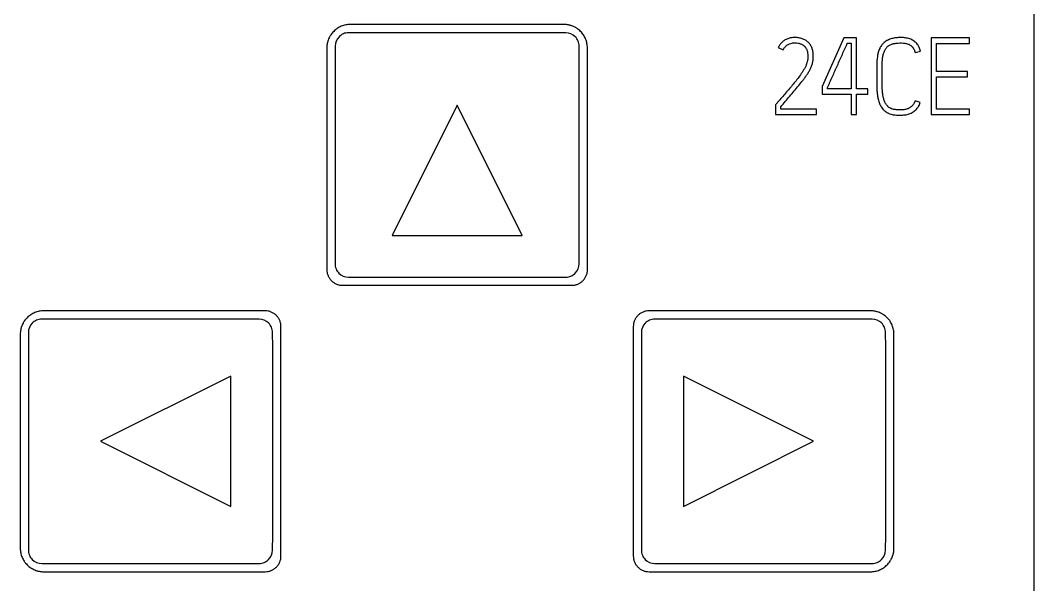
# Model space of a CAD drawing. Extents: x 0 to 420, y 0 to 297.
# Drawn here: x 136.56 to 163.01, y 185.81 to 200.54 of the extents above; entities that cross this region are included whole.
import ezdxf

# ---------------------------------------------------------------- set-up
doc = ezdxf.new("R2010")
doc.units = 0
doc.header["$LTSCALE"] = 23.1
doc.layers.add('10000_FRONT', color=7, linetype='CONTINUOUS')
doc.layers.add('10500_FRONT_LABELING', color=7, linetype='CONTINUOUS')

msp = doc.modelspace()

# ---------------------------------------------------------------- linework, layer by layer
at = {"layer": '10000_FRONT', "color": 7, "linetype": 'CONTINUOUS'}
for p, q in [((163.015, 235.376), (163.015, 145.376)), ((150.755, 200.426), (145.175, 200.426)), ((150.8, 200.212), (145.129, 200.212)), ((147.965, 198.326), (146.265, 194.926)), ((149.665, 194.926), (147.965, 198.326)), ((146.265, 194.926), (149.665, 194.926)), ((145.126, 193.838), (145.515, 193.836)), ((145.515, 193.836), (150.415, 193.836)), ((150.415, 193.836), (150.803, 193.838)), ((144.975, 193.624), (150.955, 193.624)), ((142.955, 192.959), (137.175, 192.959)), ((158.755, 192.959), (152.975, 192.959)), ((142.798, 192.743), (137.123, 192.743)), ((158.798, 192.743), (153.123, 192.743)), ((143.15, 192.008), (143.148, 192.395)), ((159.15, 192.008), (159.148, 192.395)), ((142.06, 191.256), (138.66, 189.556)), ((142.06, 187.856), (142.06, 191.256)), ((153.87, 191.256), (153.87, 187.856)), ((157.27, 189.556), (153.87, 191.256)), ((138.66, 189.556), (142.06, 187.856)), ((153.87, 187.856), (157.27, 189.556)), ((143.148, 186.717), (143.15, 187.103)), ((159.148, 186.717), (159.15, 187.103)), ((137.123, 186.369), (142.798, 186.369)), ((153.123, 186.369), (158.798, 186.369)), ((137.175, 186.154), (142.955, 186.154)), ((152.975, 186.154), (158.755, 186.154))]:
    msp.add_line(p, q, dxfattribs=at)
for points, knots in [([(145.175, 200.426), (145.134, 200.426), (145.095, 200.423), (145.036, 200.411), (145.017, 200.406), (144.978, 200.394), (144.959, 200.388), (144.904, 200.365), (144.869, 200.346), (144.827, 200.318), (144.819, 200.313), (144.803, 200.301), (144.795, 200.294), (144.772, 200.275), (144.757, 200.262), (144.715, 200.22), (144.69, 200.189), (144.662, 200.147), (144.656, 200.139), (144.646, 200.122), (144.631, 200.096), (144.618, 200.069), (144.603, 200.032), (144.596, 200.013), (144.588, 199.985), (144.585, 199.975), (144.58, 199.956), (144.578, 199.946), (144.568, 199.896), (144.564, 199.857), (144.564, 199.816)], [0, 0, 0, 0, 0.125, 0.125, 0.1875, 0.1875, 0.25, 0.25, 0.375, 0.375, 0.40625, 0.40625, 0.4375, 0.4375, 0.5, 0.5, 0.625, 0.625, 0.65625, 0.65625, 0.6875, 0.75, 0.75, 0.8125, 0.8125, 0.84375, 0.84375, 0.875, 0.875, 1, 1, 1, 1]), ([(151.365, 199.816), (151.365, 199.857), (151.361, 199.896), (151.349, 199.955), (151.345, 199.974), (151.333, 200.012), (151.326, 200.031), (151.303, 200.087), (151.285, 200.122), (151.251, 200.171), (151.239, 200.188), (151.214, 200.219), (151.2, 200.234), (151.158, 200.276), (151.128, 200.301), (151.086, 200.329), (151.077, 200.334), (151.06, 200.345), (151.034, 200.359), (151.007, 200.372), (150.97, 200.387), (150.952, 200.394), (150.923, 200.403), (150.913, 200.406), (150.894, 200.41), (150.884, 200.413), (150.835, 200.423), (150.795, 200.426), (150.755, 200.426)], [0, 0, 0, 0, 0.125, 0.125, 0.1875, 0.1875, 0.25, 0.25, 0.375, 0.375, 0.4375, 0.4375, 0.5, 0.5, 0.625, 0.625, 0.65625, 0.65625, 0.6875, 0.75, 0.75, 0.8125, 0.8125, 0.84375, 0.84375, 0.875, 0.875, 1, 1, 1, 1]), ([(145.129, 200.212), (145.082, 200.212), (145.037, 200.203), (144.952, 200.168), (144.914, 200.142), (144.817, 200.045), (144.779, 199.955), (144.779, 199.862)], [0, 0, 0, 0, 0.25, 0.25, 0.5, 0.5, 1, 1, 1, 1]), ([(151.15, 199.862), (151.15, 199.909), (151.141, 199.954), (151.106, 200.039), (151.08, 200.077), (150.984, 200.174), (150.893, 200.212), (150.8, 200.212)], [0, 0, 0, 0, 0.249999, 0.249999, 0.499999, 0.499999, 1, 1, 1, 1]), ([(144.778, 194.188), (144.778, 194.142), (144.787, 194.097), (144.822, 194.012), (144.847, 193.974), (144.944, 193.877), (145.034, 193.838), (145.126, 193.838)], [0, 0, 0, 0, 0.25, 0.25, 0.5, 0.5, 1, 1, 1, 1]), ([(150.803, 193.838), (150.849, 193.838), (150.894, 193.847), (150.979, 193.883), (151.017, 193.909), (151.114, 194.006), (151.151, 194.096), (151.151, 194.188)], [0, 0, 0, 0, 0.25, 0.25, 0.5, 0.5, 1, 1, 1, 1]), ([(144.562, 194.036), (144.562, 194.009), (144.565, 193.982), (144.573, 193.943), (144.576, 193.93), (144.584, 193.904), (144.589, 193.891), (144.604, 193.854), (144.617, 193.83), (144.639, 193.796), (144.647, 193.785), (144.664, 193.764), (144.673, 193.754), (144.702, 193.726), (144.723, 193.709), (144.756, 193.686), (144.768, 193.679), (144.792, 193.666), (144.804, 193.66), (144.829, 193.65), (144.841, 193.646), (144.867, 193.638), (144.88, 193.634), (144.92, 193.626), (144.947, 193.624), (144.975, 193.624)], [0, 0, 0, 0, 0.125, 0.125, 0.1875, 0.1875, 0.25, 0.25, 0.375, 0.375, 0.4375, 0.4375, 0.5, 0.5, 0.625, 0.625, 0.6875, 0.6875, 0.75, 0.75, 0.8125, 0.8125, 0.875, 0.875, 1, 1, 1, 1]), ([(150.955, 193.624), (150.982, 193.624), (151.009, 193.627), (151.048, 193.635), (151.061, 193.638), (151.087, 193.646), (151.1, 193.65), (151.137, 193.666), (151.161, 193.678), (151.195, 193.701), (151.206, 193.709), (151.227, 193.726), (151.237, 193.735), (151.265, 193.764), (151.282, 193.784), (151.305, 193.818), (151.312, 193.83), (151.325, 193.854), (151.33, 193.866), (151.341, 193.891), (151.345, 193.903), (151.353, 193.929), (151.356, 193.942), (151.364, 193.982), (151.367, 194.009), (151.367, 194.036)], [0, 0, 0, 0, 0.125, 0.125, 0.1875, 0.1875, 0.25, 0.25, 0.375, 0.375, 0.4375, 0.4375, 0.5, 0.5, 0.625, 0.625, 0.6875, 0.6875, 0.75, 0.75, 0.8125, 0.8125, 0.875, 0.875, 1, 1, 1, 1]), ([(137.175, 192.959), (137.134, 192.959), (137.094, 192.955), (137.036, 192.943), (137.016, 192.938), (136.978, 192.927), (136.959, 192.92), (136.903, 192.897), (136.868, 192.878), (136.826, 192.85), (136.818, 192.845), (136.802, 192.833), (136.794, 192.826), (136.77, 192.807), (136.756, 192.794), (136.713, 192.751), (136.688, 192.721), (136.66, 192.679), (136.654, 192.67), (136.644, 192.653), (136.629, 192.627), (136.616, 192.6), (136.601, 192.563), (136.594, 192.544), (136.586, 192.515), (136.583, 192.506), (136.578, 192.486), (136.576, 192.476), (136.566, 192.427), (136.562, 192.387), (136.562, 192.346)], [0, 0, 0, 0, 0.125, 0.125, 0.1875, 0.1875, 0.25, 0.25, 0.375, 0.375, 0.40625, 0.40625, 0.4375, 0.4375, 0.5, 0.5, 0.625, 0.625, 0.65625, 0.65625, 0.6875, 0.75, 0.75, 0.8125, 0.8125, 0.84375, 0.84375, 0.875, 0.875, 1, 1, 1, 1]), ([(143.367, 192.546), (143.367, 192.574), (143.364, 192.6), (143.356, 192.64), (143.353, 192.653), (143.345, 192.679), (143.341, 192.692), (143.325, 192.729), (143.312, 192.753), (143.29, 192.786), (143.282, 192.797), (143.265, 192.818), (143.256, 192.828), (143.227, 192.857), (143.207, 192.874), (143.173, 192.897), (143.161, 192.904), (143.137, 192.916), (143.125, 192.922), (143.1, 192.932), (143.088, 192.937), (143.062, 192.945), (143.049, 192.948), (143.009, 192.956), (142.982, 192.959), (142.955, 192.959)], [0, 0, 0, 0, 0.125, 0.125, 0.1875, 0.1875, 0.25, 0.25, 0.375, 0.375, 0.4375, 0.4375, 0.5, 0.5, 0.625, 0.625, 0.6875, 0.6875, 0.75, 0.75, 0.8125, 0.8125, 0.875, 0.875, 1, 1, 1, 1]), ([(152.975, 192.959), (152.947, 192.959), (152.921, 192.956), (152.881, 192.948), (152.868, 192.945), (152.842, 192.937), (152.829, 192.932), (152.792, 192.917), (152.768, 192.904), (152.734, 192.882), (152.723, 192.874), (152.702, 192.857), (152.692, 192.848), (152.664, 192.819), (152.647, 192.798), (152.624, 192.765), (152.617, 192.753), (152.604, 192.729), (152.599, 192.717), (152.588, 192.692), (152.584, 192.679), (152.576, 192.654), (152.573, 192.64), (152.565, 192.6), (152.562, 192.573), (152.562, 192.546)], [0, 0, 0, 0, 0.125, 0.125, 0.1875, 0.1875, 0.25, 0.25, 0.375, 0.375, 0.4375, 0.4375, 0.5, 0.5, 0.625, 0.625, 0.6875, 0.6875, 0.75, 0.75, 0.8125, 0.8125, 0.875, 0.875, 1, 1, 1, 1]), ([(159.367, 192.346), (159.367, 192.387), (159.363, 192.426), (159.352, 192.485), (159.347, 192.505), (159.335, 192.543), (159.328, 192.562), (159.305, 192.618), (159.286, 192.653), (159.259, 192.695), (159.253, 192.703), (159.241, 192.719), (159.235, 192.727), (159.215, 192.75), (159.202, 192.765), (159.16, 192.808), (159.129, 192.833), (159.087, 192.861), (159.078, 192.866), (159.061, 192.877), (159.035, 192.892), (159.008, 192.904), (158.971, 192.92), (158.952, 192.926), (158.924, 192.935), (158.914, 192.938), (158.894, 192.943), (158.884, 192.945), (158.835, 192.955), (158.795, 192.959), (158.755, 192.959)], [0, 0, 0, 0, 0.125, 0.125, 0.1875, 0.1875, 0.25, 0.25, 0.375, 0.375, 0.40625, 0.40625, 0.4375, 0.4375, 0.5, 0.5, 0.625, 0.625, 0.65625, 0.65625, 0.6875, 0.75, 0.75, 0.8125, 0.8125, 0.84375, 0.84375, 0.875, 0.875, 1, 1, 1, 1]), ([(137.123, 192.743), (137.076, 192.743), (137.031, 192.734), (136.946, 192.699), (136.907, 192.673), (136.811, 192.576), (136.773, 192.486), (136.773, 192.393)], [0, 0, 0, 0, 0.25, 0.25, 0.5, 0.5, 1, 1, 1, 1]), ([(143.148, 192.395), (143.148, 192.441), (143.138, 192.486), (143.103, 192.571), (143.077, 192.609), (142.98, 192.706), (142.89, 192.743), (142.798, 192.743)], [0, 0, 0, 0, 0.25, 0.25, 0.5, 0.5, 1, 1, 1, 1]), ([(153.123, 192.743), (153.076, 192.743), (153.031, 192.734), (152.946, 192.699), (152.907, 192.673), (152.811, 192.576), (152.773, 192.486), (152.773, 192.393)], [0, 0, 0, 0, 0.25, 0.25, 0.5, 0.5, 1, 1, 1, 1]), ([(159.148, 192.395), (159.148, 192.441), (159.138, 192.486), (159.103, 192.571), (159.077, 192.609), (158.98, 192.706), (158.89, 192.743), (158.798, 192.743)], [0, 0, 0, 0, 0.25, 0.25, 0.5, 0.5, 1, 1, 1, 1]), ([(136.562, 186.766), (136.562, 186.726), (136.566, 186.686), (136.578, 186.627), (136.583, 186.608), (136.594, 186.57), (136.601, 186.55), (136.624, 186.495), (136.643, 186.46), (136.671, 186.418), (136.676, 186.41), (136.688, 186.394), (136.695, 186.386), (136.714, 186.362), (136.727, 186.348), (136.77, 186.305), (136.8, 186.28), (136.842, 186.252), (136.851, 186.246), (136.868, 186.236), (136.894, 186.221), (136.921, 186.208), (136.958, 186.193), (136.977, 186.186), (137.006, 186.178), (137.015, 186.175), (137.035, 186.17), (137.045, 186.168), (137.094, 186.158), (137.134, 186.154), (137.175, 186.154)], [0, 0, 0, 0, 0.125, 0.125, 0.1875, 0.1875, 0.25, 0.25, 0.375, 0.375, 0.40625, 0.40625, 0.4375, 0.4375, 0.5, 0.5, 0.625, 0.625, 0.65625, 0.65625, 0.6875, 0.75, 0.75, 0.8125, 0.8125, 0.84375, 0.84375, 0.875, 0.875, 1, 1, 1, 1]), ([(158.755, 186.154), (158.795, 186.154), (158.835, 186.158), (158.893, 186.17), (158.913, 186.174), (158.951, 186.186), (158.97, 186.193), (159.026, 186.216), (159.061, 186.235), (159.103, 186.262), (159.111, 186.268), (159.127, 186.28), (159.135, 186.286), (159.158, 186.306), (159.173, 186.319), (159.216, 186.361), (159.241, 186.392), (159.269, 186.434), (159.274, 186.442), (159.285, 186.46), (159.3, 186.486), (159.312, 186.513), (159.328, 186.55), (159.335, 186.569), (159.343, 186.597), (159.346, 186.607), (159.351, 186.627), (159.353, 186.636), (159.363, 186.686), (159.367, 186.726), (159.367, 186.766)], [0, 0, 0, 0, 0.125, 0.125, 0.1875, 0.1875, 0.25, 0.25, 0.375, 0.375, 0.40625, 0.40625, 0.4375, 0.4375, 0.5, 0.5, 0.625, 0.625, 0.65625, 0.65625, 0.6875, 0.75, 0.75, 0.8125, 0.8125, 0.84375, 0.84375, 0.875, 0.875, 1, 1, 1, 1]), ([(136.773, 186.719), (136.773, 186.673), (136.782, 186.628), (136.817, 186.543), (136.843, 186.504), (136.94, 186.407), (137.03, 186.369), (137.123, 186.369)], [0, 0, 0, 0, 0.25, 0.25, 0.5, 0.5, 1, 1, 1, 1]), ([(142.798, 186.369), (142.844, 186.369), (142.889, 186.378), (142.974, 186.413), (143.012, 186.439), (143.109, 186.535), (143.147, 186.625), (143.148, 186.717)], [0, 0, 0, 0, 0.25, 0.25, 0.5, 0.5, 1, 1, 1, 1]), ([(142.955, 186.154), (142.982, 186.154), (143.009, 186.157), (143.048, 186.165), (143.061, 186.168), (143.087, 186.176), (143.1, 186.18), (143.137, 186.196), (143.161, 186.209), (143.195, 186.231), (143.206, 186.239), (143.227, 186.256), (143.237, 186.265), (143.265, 186.294), (143.282, 186.314), (143.305, 186.348), (143.312, 186.36), (143.325, 186.384), (143.33, 186.396), (143.341, 186.421), (143.345, 186.433), (143.353, 186.459), (143.356, 186.472), (143.364, 186.512), (143.367, 186.539), (143.367, 186.566)], [0, 0, 0, 0, 0.125, 0.125, 0.1875, 0.1875, 0.25, 0.25, 0.375, 0.375, 0.4375, 0.4375, 0.5, 0.5, 0.625, 0.625, 0.6875, 0.6875, 0.75, 0.75, 0.8125, 0.8125, 0.875, 0.875, 1, 1, 1, 1]), ([(152.562, 186.566), (152.562, 186.539), (152.565, 186.512), (152.573, 186.473), (152.576, 186.46), (152.584, 186.434), (152.589, 186.421), (152.604, 186.384), (152.617, 186.36), (152.639, 186.326), (152.647, 186.315), (152.664, 186.294), (152.673, 186.284), (152.702, 186.256), (152.723, 186.239), (152.756, 186.216), (152.768, 186.209), (152.792, 186.196), (152.804, 186.191), (152.829, 186.18), (152.841, 186.176), (152.867, 186.168), (152.88, 186.165), (152.92, 186.157), (152.947, 186.154), (152.975, 186.154)], [0, 0, 0, 0, 0.125, 0.125, 0.1875, 0.1875, 0.25, 0.25, 0.375, 0.375, 0.4375, 0.4375, 0.5, 0.5, 0.625, 0.625, 0.6875, 0.6875, 0.75, 0.75, 0.8125, 0.8125, 0.875, 0.875, 1, 1, 1, 1]), ([(152.773, 186.719), (152.773, 186.673), (152.782, 186.628), (152.817, 186.543), (152.843, 186.504), (152.94, 186.407), (153.03, 186.369), (153.123, 186.369)], [0, 0, 0, 0, 0.25, 0.25, 0.5, 0.5, 1, 1, 1, 1]), ([(158.798, 186.369), (158.844, 186.369), (158.889, 186.378), (158.974, 186.413), (159.012, 186.439), (159.109, 186.535), (159.147, 186.625), (159.148, 186.717)], [0, 0, 0, 0, 0.25, 0.25, 0.5, 0.5, 1, 1, 1, 1])]:
    msp.add_open_spline(points, degree=3, knots=knots, dxfattribs=at)
for points in [[(144.564, 199.816), (144.563, 197.89), (144.562, 195.963), (144.562, 194.036)], [(144.779, 199.862), (144.778, 197.971), (144.778, 196.08), (144.778, 194.188)], [(151.151, 194.188), (151.151, 196.08), (151.151, 197.971), (151.15, 199.862)], [(151.367, 194.036), (151.367, 195.963), (151.366, 197.89), (151.365, 199.816)], [(136.562, 192.346), (136.562, 190.486), (136.562, 188.626), (136.562, 186.766)], [(136.773, 192.393), (136.773, 190.502), (136.773, 188.611), (136.773, 186.719)], [(143.367, 186.566), (143.367, 188.56), (143.367, 190.553), (143.367, 192.546)], [(152.562, 192.546), (152.562, 190.553), (152.562, 188.56), (152.562, 186.566)], [(152.773, 192.393), (152.773, 190.502), (152.773, 188.611), (152.773, 186.719)], [(159.367, 186.766), (159.367, 188.626), (159.367, 190.486), (159.367, 192.346)], [(143.15, 187.103), (143.15, 188.738), (143.15, 190.373), (143.15, 192.008)], [(159.15, 187.103), (159.15, 188.738), (159.15, 190.373), (159.15, 192.008)]]:
    msp.add_open_spline(points, degree=3, dxfattribs=at)
at = {"layer": '10500_FRONT_LABELING', "color": 7, "linetype": 'CONTINUOUS'}
for p, q in [((158.056, 200.076), (157.491, 198.811)), ((158.388, 200.076), (158.056, 200.076)), ((158.388, 198.745), (158.388, 200.076)), ((160.335, 200.076), (160.335, 198.082)), ((161.338, 200.076), (160.335, 200.076)), ((161.338, 199.935), (161.338, 200.076)), ((156.347, 199.829), (156.473, 199.766)), ((158.148, 199.938), (158.246, 199.938)), ((158.246, 199.938), (158.246, 198.745)), ((159.918, 199.696), (160.055, 199.73)), ((160.474, 199.202), (160.474, 199.935)), ((160.474, 199.935), (161.338, 199.935)), ((158.917, 199.369), (158.917, 198.842)), ((159.06, 198.842), (159.06, 199.369)), ((161.285, 199.202), (160.474, 199.202)), ((161.285, 199.064), (161.285, 199.202)), ((160.474, 198.221), (160.474, 199.064)), ((160.474, 199.064), (161.285, 199.064)), ((157.491, 198.811), (157.491, 198.606)), ((157.631, 198.745), (157.631, 198.781)), ((158.246, 198.745), (157.631, 198.745)), ((158.685, 198.745), (158.388, 198.745)), ((158.685, 198.606), (158.685, 198.745)), ((157.491, 198.606), (158.246, 198.606)), ((158.246, 198.606), (158.246, 198.076)), ((158.388, 198.076), (158.388, 198.606)), ((158.388, 198.606), (158.685, 198.606)), ((160.052, 198.392), (159.921, 198.44)), ((156.289, 198.351), (156.272, 198.331)), ((156.272, 198.331), (156.272, 198.076)), ((156.412, 198.215), (156.412, 198.282)), ((157.346, 198.215), (156.412, 198.215)), ((157.346, 198.076), (157.346, 198.215)), ((161.338, 198.221), (160.474, 198.221)), ((161.338, 198.082), (161.338, 198.221)), ((156.272, 198.076), (157.346, 198.076)), ((158.246, 198.076), (158.388, 198.076)), ((160.335, 198.082), (161.338, 198.082))]:
    msp.add_line(p, q, dxfattribs=at)
for points, knots in [([(156.412, 198.282), (156.451, 198.328), (156.49, 198.373), (156.569, 198.465), (156.608, 198.511), (156.687, 198.603), (156.726, 198.649), (156.804, 198.741), (156.843, 198.787), (156.919, 198.881), (156.957, 198.928), (157.012, 199), (157.03, 199.024), (157.066, 199.073), (157.083, 199.098), (157.117, 199.148), (157.133, 199.174), (157.164, 199.226), (157.178, 199.253), (157.197, 199.294), (157.203, 199.308), (157.214, 199.336), (157.22, 199.35), (157.229, 199.379), (157.233, 199.393), (157.241, 199.423), (157.244, 199.438), (157.253, 199.482), (157.257, 199.512), (157.262, 199.572), (157.262, 199.603), (157.26, 199.648), (157.259, 199.663), (157.256, 199.694), (157.254, 199.709), (157.245, 199.754), (157.238, 199.783), (157.225, 199.819), (157.222, 199.826), (157.216, 199.84), (157.212, 199.847), (157.202, 199.868), (157.194, 199.881), (157.178, 199.906), (157.169, 199.918), (157.154, 199.936), (157.149, 199.941), (157.139, 199.953), (157.134, 199.958), (157.117, 199.974), (157.106, 199.984), (157.082, 200.003), (157.069, 200.011), (157.043, 200.026), (157.03, 200.033), (157.002, 200.045), (156.987, 200.051), (156.944, 200.066), (156.915, 200.074), (156.87, 200.081), (156.855, 200.083), (156.825, 200.086), (156.81, 200.087), (156.764, 200.088), (156.734, 200.087), (156.688, 200.081), (156.673, 200.079), (156.643, 200.073), (156.628, 200.069), (156.585, 200.056), (156.557, 200.043), (156.517, 200.021), (156.504, 200.013), (156.479, 199.995), (156.456, 199.976), (156.434, 199.955), (156.413, 199.932), (156.403, 199.92), (156.376, 199.884), (156.36, 199.857), (156.347, 199.829)], [0, 0, 0, 0, 0.0625, 0.0625, 0.125, 0.125, 0.1875, 0.1875, 0.25, 0.25, 0.3125, 0.3125, 0.34375, 0.34375, 0.375, 0.375, 0.40625, 0.40625, 0.4375, 0.4375, 0.453125, 0.453125, 0.46875, 0.46875, 0.484375, 0.484375, 0.5, 0.5, 0.53125, 0.53125, 0.5625, 0.5625, 0.578125, 0.578125, 0.59375, 0.59375, 0.625, 0.625, 0.632812, 0.632812, 0.640625, 0.640625, 0.65625, 0.65625, 0.671875, 0.671875, 0.679688, 0.679688, 0.6875, 0.6875, 0.703125, 0.703125, 0.71875, 0.71875, 0.734375, 0.734375, 0.75, 0.75, 0.78125, 0.78125, 0.796875, 0.796875, 0.8125, 0.8125, 0.84375, 0.84375, 0.859375, 0.859375, 0.875, 0.875, 0.90625, 0.90625, 0.921875, 0.921875, 0.9375, 0.953125, 0.953125, 0.96875, 0.96875, 1, 1, 1, 1]), ([(160.055, 199.73), (160.05, 199.767), (160.039, 199.802), (160.019, 199.845), (160.015, 199.853), (160.006, 199.869), (160.001, 199.877), (159.985, 199.901), (159.974, 199.915), (159.949, 199.943), (159.936, 199.957), (159.908, 199.981), (159.893, 199.992), (159.862, 200.013), (159.846, 200.023), (159.812, 200.04), (159.795, 200.047), (159.76, 200.06), (159.742, 200.065), (159.706, 200.073), (159.688, 200.077), (159.632, 200.085), (159.595, 200.087), (159.521, 200.088), (159.484, 200.087), (159.429, 200.081), (159.41, 200.079), (159.373, 200.073), (159.355, 200.07), (159.301, 200.057), (159.265, 200.046), (159.222, 200.027), (159.214, 200.023), (159.197, 200.015), (159.189, 200.011), (159.165, 199.997), (159.149, 199.987), (159.119, 199.965), (159.105, 199.953), (159.078, 199.927), (159.065, 199.913), (159.042, 199.884), (159.032, 199.869), (159.017, 199.845), (159.013, 199.837), (159.004, 199.821), (158.999, 199.812), (158.979, 199.77), (158.966, 199.735), (158.946, 199.664), (158.939, 199.628), (158.921, 199.518), (158.917, 199.443), (158.917, 199.369)], [0, 0, 0, 0, 0.0625, 0.0625, 0.078125, 0.078125, 0.09375, 0.09375, 0.125, 0.125, 0.15625, 0.15625, 0.1875, 0.1875, 0.21875, 0.21875, 0.25, 0.25, 0.28125, 0.28125, 0.3125, 0.3125, 0.375, 0.375, 0.4375, 0.4375, 0.46875, 0.46875, 0.5, 0.5, 0.5625, 0.5625, 0.578125, 0.578125, 0.59375, 0.59375, 0.625, 0.625, 0.65625, 0.65625, 0.6875, 0.6875, 0.71875, 0.71875, 0.734375, 0.734375, 0.75, 0.75, 0.8125, 0.8125, 0.875, 0.875, 1, 1, 1, 1]), ([(156.473, 199.766), (156.484, 199.789), (156.498, 199.811), (156.522, 199.841), (156.531, 199.85), (156.55, 199.868), (156.569, 199.885), (156.591, 199.9), (156.613, 199.912), (156.625, 199.918), (156.661, 199.933), (156.686, 199.94), (156.724, 199.946), (156.737, 199.947), (156.763, 199.949), (156.775, 199.949), (156.814, 199.948), (156.839, 199.946), (156.878, 199.939), (156.89, 199.936), (156.915, 199.929), (156.928, 199.925), (156.951, 199.916), (156.963, 199.91), (156.98, 199.9), (156.986, 199.897), (156.996, 199.89), (157.002, 199.886), (157.017, 199.874), (157.026, 199.866), (157.04, 199.852), (157.044, 199.847), (157.052, 199.837), (157.056, 199.832), (157.067, 199.816), (157.074, 199.804), (157.086, 199.782), (157.091, 199.77), (157.1, 199.745), (157.103, 199.733), (157.109, 199.708), (157.112, 199.695), (157.115, 199.67), (157.117, 199.657), (157.119, 199.631), (157.119, 199.618), (157.119, 199.579), (157.117, 199.554), (157.111, 199.503), (157.106, 199.478), (157.097, 199.44), (157.094, 199.428), (157.087, 199.403), (157.083, 199.391), (157.069, 199.354), (157.059, 199.331), (157.035, 199.286), (157.023, 199.264), (156.996, 199.221), (156.982, 199.199), (156.939, 199.135), (156.91, 199.094), (156.849, 199.012), (156.818, 198.971), (156.754, 198.892), (156.721, 198.853), (156.655, 198.775), (156.622, 198.736), (156.556, 198.659), (156.523, 198.62), (156.456, 198.543), (156.423, 198.505), (156.372, 198.447), (156.356, 198.428), (156.322, 198.389), (156.305, 198.37), (156.289, 198.351)], [0, 0, 0, 0, 0.03125, 0.03125, 0.046875, 0.046875, 0.0625, 0.078125, 0.078125, 0.09375, 0.09375, 0.125, 0.125, 0.140625, 0.140625, 0.15625, 0.15625, 0.1875, 0.1875, 0.203125, 0.203125, 0.21875, 0.21875, 0.234375, 0.234375, 0.242188, 0.242188, 0.25, 0.25, 0.265625, 0.265625, 0.273438, 0.273438, 0.28125, 0.28125, 0.296875, 0.296875, 0.3125, 0.3125, 0.328125, 0.328125, 0.34375, 0.34375, 0.359375, 0.359375, 0.375, 0.375, 0.40625, 0.40625, 0.4375, 0.4375, 0.453125, 0.453125, 0.46875, 0.46875, 0.5, 0.5, 0.53125, 0.53125, 0.5625, 0.5625, 0.625, 0.625, 0.6875, 0.6875, 0.75, 0.75, 0.8125, 0.8125, 0.875, 0.875, 0.9375, 0.9375, 0.96875, 0.96875, 1, 1, 1, 1]), ([(157.631, 198.781), (157.636, 198.793), (157.642, 198.805), (157.653, 198.829), (157.658, 198.841), (157.675, 198.877), (157.685, 198.901), (157.718, 198.973), (157.74, 199.021), (157.783, 199.118), (157.804, 199.166), (157.848, 199.262), (157.869, 199.31), (157.912, 199.407), (157.934, 199.455), (157.977, 199.551), (157.999, 199.6), (158.041, 199.696), (158.063, 199.744), (158.095, 199.817), (158.105, 199.841), (158.127, 199.889), (158.137, 199.913), (158.148, 199.938)], [0, 0, 0, 0, 0.03125, 0.03125, 0.0625, 0.0625, 0.125, 0.125, 0.25, 0.25, 0.375, 0.375, 0.5, 0.5, 0.625, 0.625, 0.75, 0.75, 0.875, 0.875, 0.9375, 0.9375, 1, 1, 1, 1]), ([(159.06, 199.369), (159.06, 199.398), (159.06, 199.426), (159.063, 199.483), (159.065, 199.512), (159.072, 199.568), (159.076, 199.597), (159.089, 199.653), (159.097, 199.681), (159.112, 199.721), (159.118, 199.734), (159.13, 199.76), (159.137, 199.773), (159.16, 199.81), (159.178, 199.832), (159.204, 199.856), (159.21, 199.86), (159.221, 199.869), (159.227, 199.874), (159.245, 199.886), (159.257, 199.893), (159.283, 199.906), (159.296, 199.911), (159.317, 199.918), (159.324, 199.92), (159.338, 199.924), (159.345, 199.926), (159.366, 199.931), (159.38, 199.933), (159.408, 199.937), (159.423, 199.939), (159.465, 199.943), (159.494, 199.945), (159.551, 199.946), (159.58, 199.946), (159.637, 199.941), (159.666, 199.937), (159.708, 199.927), (159.722, 199.923), (159.749, 199.913), (159.762, 199.908), (159.787, 199.894), (159.8, 199.886), (159.822, 199.869), (159.833, 199.859), (159.847, 199.844), (159.852, 199.838), (159.861, 199.827), (159.865, 199.821), (159.877, 199.803), (159.884, 199.79), (159.896, 199.765), (159.901, 199.751), (159.911, 199.724), (159.915, 199.71), (159.918, 199.696)], [0, 0, 0, 0, 0.0625, 0.0625, 0.125, 0.125, 0.1875, 0.1875, 0.25, 0.25, 0.28125, 0.28125, 0.3125, 0.3125, 0.375, 0.375, 0.390625, 0.390625, 0.40625, 0.40625, 0.4375, 0.4375, 0.46875, 0.46875, 0.484375, 0.484375, 0.5, 0.5, 0.53125, 0.53125, 0.5625, 0.5625, 0.625, 0.625, 0.6875, 0.6875, 0.75, 0.75, 0.78125, 0.78125, 0.8125, 0.8125, 0.84375, 0.84375, 0.875, 0.875, 0.890625, 0.890625, 0.90625, 0.90625, 0.9375, 0.9375, 0.96875, 0.96875, 1, 1, 1, 1]), ([(158.917, 198.842), (158.917, 198.804), (158.918, 198.766), (158.922, 198.691), (158.925, 198.654), (158.934, 198.579), (158.94, 198.542), (158.953, 198.487), (158.957, 198.468), (158.968, 198.432), (158.973, 198.414), (158.986, 198.378), (158.993, 198.361), (159.005, 198.335), (159.009, 198.326), (159.018, 198.309), (159.022, 198.301), (159.036, 198.276), (159.047, 198.26), (159.069, 198.23), (159.081, 198.215), (159.101, 198.195), (159.107, 198.188), (159.122, 198.175), (159.129, 198.169), (159.152, 198.152), (159.168, 198.142), (159.192, 198.128), (159.201, 198.124), (159.218, 198.115), (159.226, 198.111), (159.253, 198.1), (159.27, 198.094), (159.307, 198.083), (159.325, 198.078), (159.353, 198.073), (159.362, 198.072), (159.381, 198.069), (159.409, 198.066), (159.438, 198.065), (159.475, 198.063), (159.494, 198.063), (159.551, 198.062), (159.588, 198.063), (159.644, 198.069), (159.663, 198.071), (159.701, 198.078), (159.719, 198.083), (159.774, 198.099), (159.809, 198.113), (159.859, 198.142), (159.875, 198.152), (159.906, 198.175), (159.935, 198.2), (159.961, 198.227), (159.979, 198.25), (159.985, 198.257), (159.996, 198.273), (160.001, 198.281), (160.026, 198.321), (160.042, 198.355), (160.052, 198.392)], [0, 0, 0, 0, 0.0625, 0.0625, 0.125, 0.125, 0.1875, 0.1875, 0.21875, 0.21875, 0.25, 0.25, 0.28125, 0.28125, 0.296875, 0.296875, 0.3125, 0.3125, 0.34375, 0.34375, 0.375, 0.375, 0.390625, 0.390625, 0.40625, 0.40625, 0.4375, 0.4375, 0.453125, 0.453125, 0.46875, 0.46875, 0.5, 0.5, 0.53125, 0.53125, 0.546875, 0.546875, 0.5625, 0.59375, 0.59375, 0.625, 0.625, 0.6875, 0.6875, 0.71875, 0.71875, 0.75, 0.75, 0.8125, 0.8125, 0.84375, 0.84375, 0.875, 0.90625, 0.90625, 0.921875, 0.921875, 0.9375, 0.9375, 1, 1, 1, 1]), ([(159.921, 198.44), (159.911, 198.412), (159.899, 198.385), (159.876, 198.347), (159.868, 198.335), (159.853, 198.318), (159.848, 198.312), (159.838, 198.301), (159.833, 198.296), (159.816, 198.282), (159.805, 198.272), (159.78, 198.255), (159.768, 198.248), (159.741, 198.234), (159.727, 198.229), (159.699, 198.219), (159.685, 198.215), (159.655, 198.209), (159.64, 198.207), (159.611, 198.204), (159.596, 198.203), (159.566, 198.201), (159.551, 198.201), (159.522, 198.201), (159.507, 198.201), (159.477, 198.202), (159.462, 198.203), (159.432, 198.205), (159.417, 198.206), (159.388, 198.209), (159.373, 198.21), (159.344, 198.215), (159.329, 198.219), (159.308, 198.226), (159.301, 198.229), (159.287, 198.235), (159.28, 198.238), (159.261, 198.248), (159.248, 198.256), (159.231, 198.269), (159.225, 198.274), (159.213, 198.284), (159.208, 198.289), (159.192, 198.305), (159.183, 198.316), (159.165, 198.34), (159.157, 198.353), (159.142, 198.379), (159.135, 198.392), (159.117, 198.433), (159.106, 198.46), (159.09, 198.517), (159.083, 198.547), (159.073, 198.605), (159.07, 198.635), (159.062, 198.723), (159.06, 198.782), (159.06, 198.842)], [0, 0, 0, 0, 0.0625, 0.0625, 0.09375, 0.09375, 0.109375, 0.109375, 0.125, 0.125, 0.15625, 0.15625, 0.1875, 0.1875, 0.21875, 0.21875, 0.25, 0.25, 0.28125, 0.28125, 0.3125, 0.3125, 0.34375, 0.34375, 0.375, 0.375, 0.40625, 0.40625, 0.4375, 0.4375, 0.46875, 0.46875, 0.5, 0.5, 0.515625, 0.515625, 0.53125, 0.53125, 0.5625, 0.5625, 0.578125, 0.578125, 0.59375, 0.59375, 0.625, 0.625, 0.65625, 0.65625, 0.6875, 0.6875, 0.75, 0.75, 0.8125, 0.8125, 0.875, 0.875, 1, 1, 1, 1])]:
    msp.add_open_spline(points, degree=3, knots=knots, dxfattribs=at)

doc.saveas('drawing.dxf')
